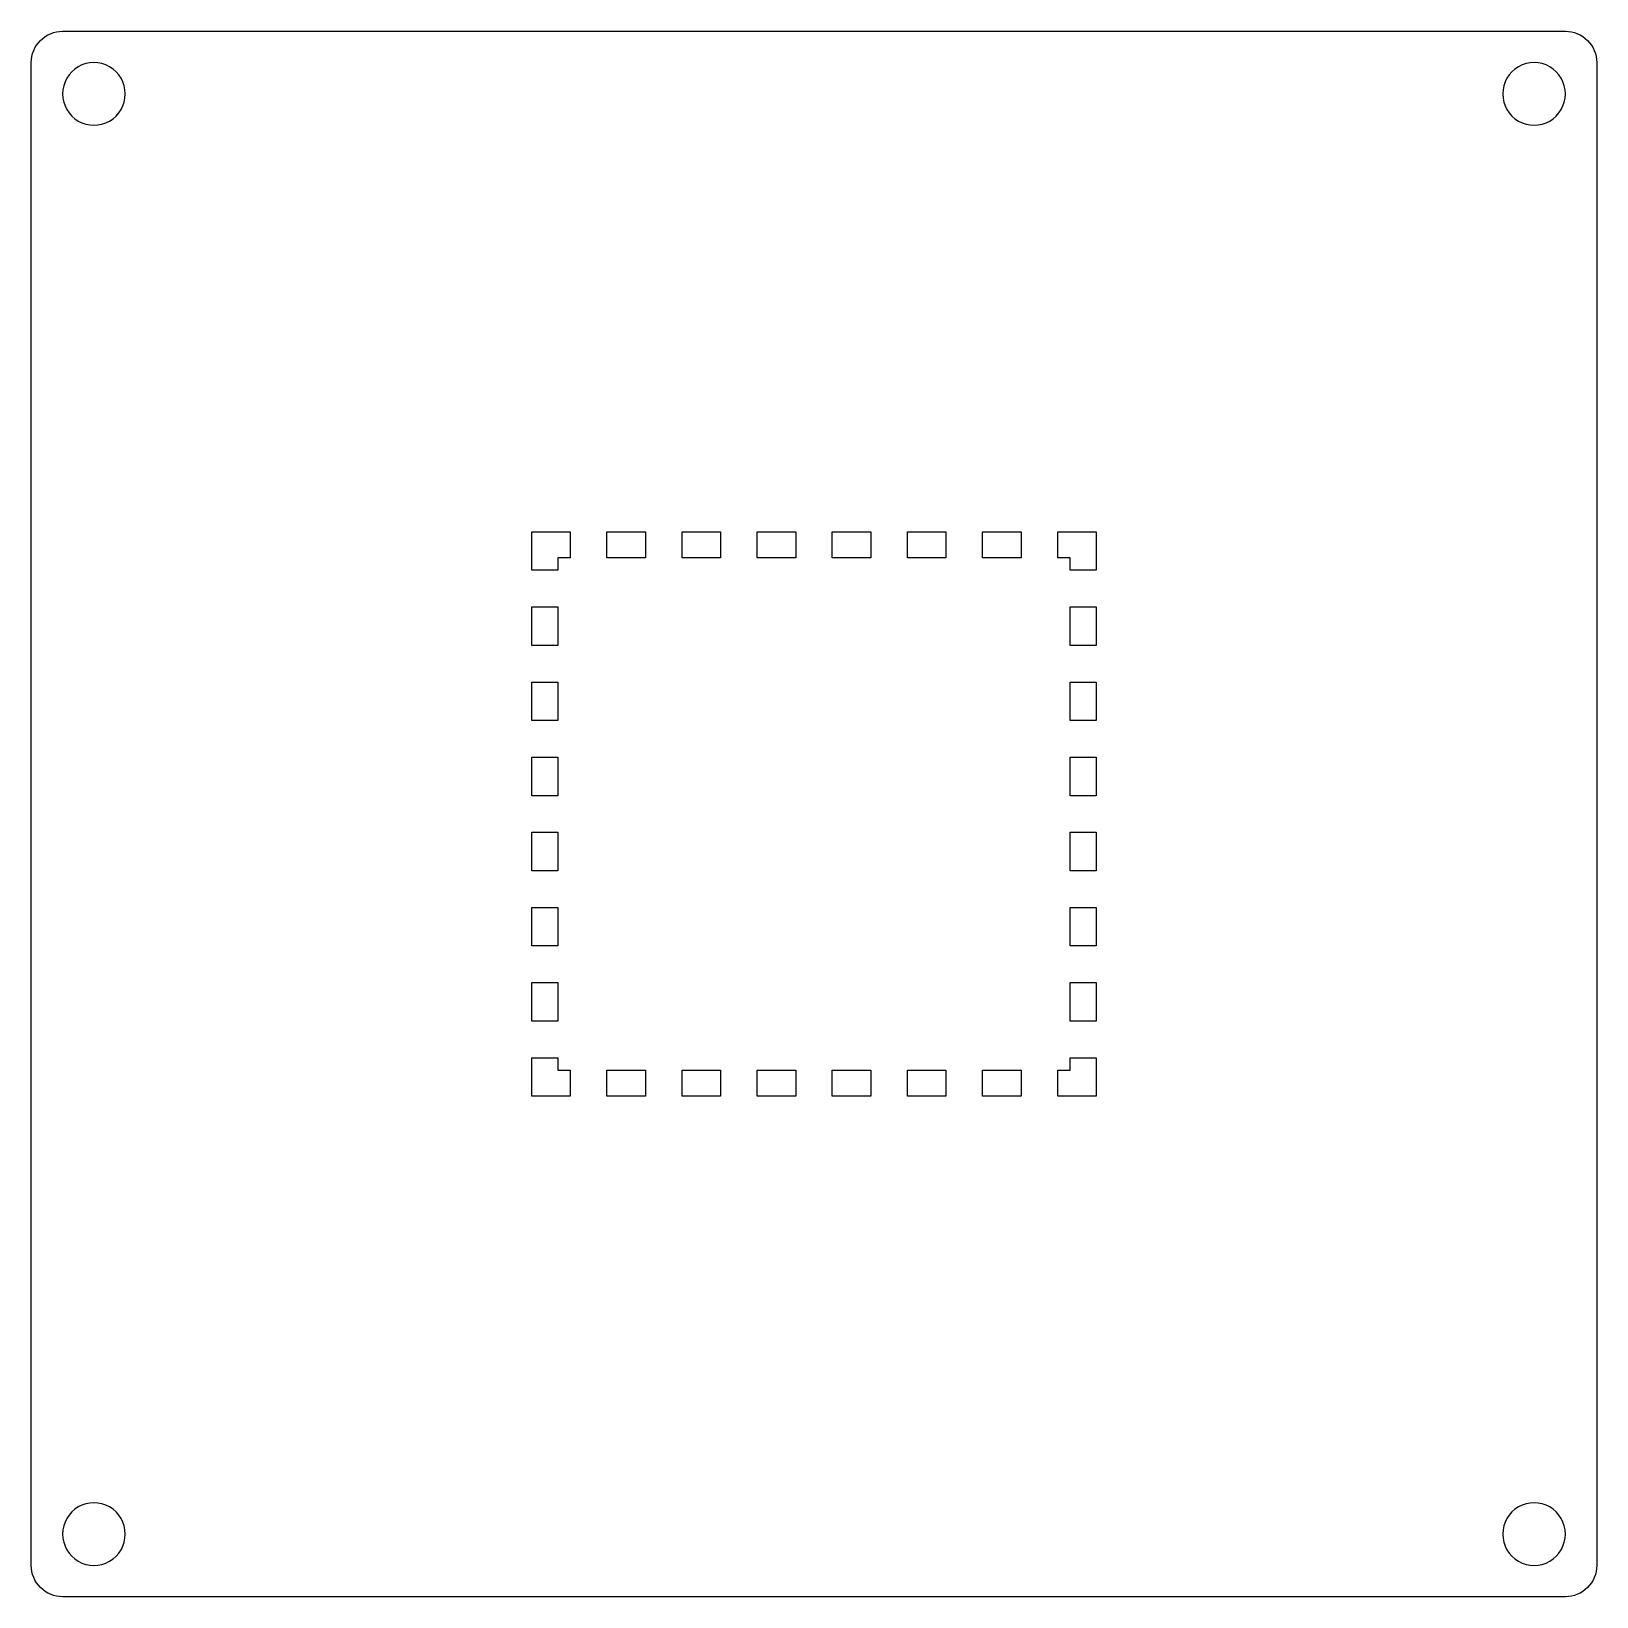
# Model space of a CAD drawing. Extents: x 0 to 250, y 0 to 250.
import ezdxf

# ---------------------------------------------------------------- set-up
doc = ezdxf.new("R2010")
doc.units = 0
doc.layers.get('0').update_dxf_attribs({"linetype": 'CONTINUOUS'})

msp = doc.modelspace()

# ---------------------------------------------------------------- linework, layer by layer
at = {"color": 7}
for points in [[(15.0127, 240.012704)], [(245.012699, 240.012704)], [(79.937703, 165.937708), (79.937703, 170.087705), (84.0877, 170.087705), (86.087701, 170.087705), (86.087701, 165.937708), (84.0877, 165.937708), (84.0877, 163.937707), (79.937703, 163.937707)], [(91.937702, 170.087705), (98.087701, 170.087705), (98.087701, 165.937708), (91.937702, 165.937708)], [(103.937702, 170.087705), (110.087701, 170.087705), (110.087701, 165.937708), (103.937702, 165.937708)], [(115.937702, 170.087705), (122.087701, 170.087705), (122.087701, 165.937708), (115.937702, 165.937708)], [(127.937702, 170.087705), (134.087701, 170.087705), (134.087701, 165.937708), (127.937702, 165.937708)], [(139.937702, 170.087705), (146.0877, 170.087705), (146.0877, 165.937708), (139.937702, 165.937708)], [(151.937701, 170.087705), (158.0877, 170.087705), (158.0877, 165.937708), (151.937701, 165.937708)], [(163.937701, 170.087705), (170.0877, 170.087705), (170.0877, 165.937708), (170.0877, 163.937707), (165.9377, 163.937707), (165.9377, 165.937708), (163.937701, 165.937708)], [(84.0877, 158.087706), (84.0877, 151.937707), (79.937703, 151.937707), (79.937703, 158.087706)], [(165.9377, 158.087706), (170.0877, 158.087706), (170.0877, 151.937707), (165.9377, 151.937707)], [(84.0877, 146.087706), (84.0877, 139.937707), (79.937703, 139.937707), (79.937703, 146.087706)], [(165.9377, 146.087706), (170.0877, 146.087706), (170.0877, 139.937707), (165.9377, 139.937707)], [(84.0877, 134.087706), (84.0877, 127.937707), (79.937703, 127.937707), (79.937703, 134.087706)], [(165.9377, 134.087706), (170.0877, 134.087706), (170.0877, 127.937707), (165.9377, 127.937707)], [(84.0877, 122.087706), (84.0877, 115.937707), (79.937703, 115.937707), (79.937703, 122.087706)], [(165.9377, 122.087706), (170.0877, 122.087706), (170.0877, 115.937707), (165.9377, 115.937707)], [(84.0877, 110.087706), (84.0877, 103.937708), (79.937703, 103.937708), (79.937703, 110.087706)], [(165.9377, 110.087706), (170.0877, 110.087706), (170.0877, 103.937708), (165.9377, 103.937708)], [(84.0877, 98.087707), (84.0877, 91.937708), (79.937703, 91.937708), (79.937703, 98.087707)], [(165.9377, 98.087707), (170.0877, 98.087707), (170.0877, 91.937708), (165.9377, 91.937708)], [(84.0877, 79.937708), (79.937703, 79.937708), (79.937703, 86.087707), (84.0877, 86.087707), (84.0877, 84.087705), (86.087701, 84.087705), (86.087701, 79.937708)], [(170.0877, 84.087705), (170.0877, 79.937708), (163.937701, 79.937708), (163.937701, 84.087705), (165.9377, 84.087705), (165.9377, 86.087707), (170.0877, 86.087707)], [(98.087701, 84.087705), (98.087701, 79.937708), (91.937702, 79.937708), (91.937702, 84.087705)], [(110.087701, 84.087705), (110.087701, 79.937708), (103.937702, 79.937708), (103.937702, 84.087705)], [(122.087701, 84.087705), (122.087701, 79.937708), (115.937702, 79.937708), (115.937702, 84.087705)], [(134.087701, 84.087705), (134.087701, 79.937708), (127.937702, 79.937708), (127.937702, 84.087705)], [(146.0877, 84.087705), (146.0877, 79.937708), (139.937702, 79.937708), (139.937702, 84.087705)], [(158.0877, 84.087705), (158.0877, 79.937708), (151.937701, 79.937708), (151.937701, 84.087705)], [(15.0127, 10.012706)], [(245.012699, 10.012706)], [(245.012699, 0.0127)]]:
    msp.add_lwpolyline(points, close=True, dxfattribs=at)
msp.add_lwpolyline([(245.012699, 0.0127), (5.0127, 0.0127)], dxfattribs=at)
for points in [[(1.477166, 248.548239), (2.414848, 249.485921), (3.686617, 250.012705), (5.0127, 250.012705)], [(5.0127, 250.012705), (5.0127, 250.012705), (245.012699, 250.012705), (245.012699, 250.012705)], [(245.012699, 250.012705), (246.338782, 250.012705), (247.610552, 249.485921), (248.548234, 248.548239)], [(0.0127, 245.012705), (0.0127, 246.338787), (0.539484, 247.610557), (1.477166, 248.548239)], [(248.548234, 248.548239), (249.485916, 247.610557), (250.0127, 246.338787), (250.0127, 245.012705)], [(0.0127, 5.012716), (0.0127, 5.012716), (0.0127, 245.012705), (0.0127, 245.012705)], [(12.513032, 244.34379), (10.965858, 245.237209), (9.059542, 245.237209), (7.512368, 244.34379)], [(242.513514, 244.345179), (240.966095, 245.238969), (239.059306, 245.238969), (237.511887, 244.345179)], [(250.0127, 245.012705), (250.0127, 245.012705), (250.0127, 5.012716), (250.0127, 5.012716)], [(7.512368, 244.34379), (5.965194, 243.45037), (5.012289, 241.799306), (5.0127, 240.012704)], [(15.0127, 240.012704), (15.013111, 241.799306), (14.060206, 243.45037), (12.513032, 244.34379)], [(237.511887, 244.345179), (235.964468, 243.451389), (235.011694, 241.799703), (235.012701, 240.012704)], [(245.012699, 240.012704), (245.013706, 241.799703), (244.060932, 243.451389), (242.513514, 244.345179)], [(5.0127, 240.012704), (5.012289, 238.226102), (5.965194, 236.575038), (7.512368, 235.681619)], [(12.513032, 235.681619), (14.060206, 236.575038), (15.013111, 238.226102), (15.0127, 240.012704)], [(235.012701, 240.012704), (235.011694, 238.225705), (235.964468, 236.57402), (237.511887, 235.680229)], [(242.513514, 235.680229), (244.060932, 236.57402), (245.013706, 238.225705), (245.012699, 240.012704)], [(7.512368, 235.681619), (9.059542, 234.788199), (10.965858, 234.788199), (12.513032, 235.681619)], [(237.511887, 235.680229), (239.059306, 234.786439), (240.966095, 234.786439), (242.513514, 235.680229)], [(12.513032, 14.343792), (10.965858, 15.237212), (9.059542, 15.237212), (7.512368, 14.343792)], [(242.513514, 14.345181), (240.966095, 15.238971), (239.059306, 15.238971), (237.511887, 14.345181)], [(7.512368, 14.343792), (5.965194, 13.450372), (5.012289, 11.799308), (5.0127, 10.012706)], [(15.0127, 10.012706), (15.013111, 11.799308), (14.060206, 13.450372), (12.513032, 14.343792)], [(237.511887, 14.345181), (235.964468, 13.451391), (235.011694, 11.799705), (235.012701, 10.012706)], [(245.012699, 10.012706), (245.013706, 11.799705), (244.060932, 13.451391), (242.513514, 14.345181)], [(5.0127, 10.012706), (5.012289, 8.226105), (5.965194, 6.575041), (7.512368, 5.681621)], [(12.513032, 5.681621), (14.060206, 6.575041), (15.013111, 8.226105), (15.0127, 10.012706)], [(235.012701, 10.012706), (235.011694, 8.225708), (235.964468, 6.574022), (237.511887, 5.680232)], [(242.513514, 5.680232), (244.060932, 6.574022), (245.013706, 8.225708), (245.012699, 10.012706)], [(1.47716, 1.477172), (0.539478, 2.414857), (0.012696, 3.686631), (0.0127, 5.012716)], [(7.512368, 5.681621), (9.059542, 4.788201), (10.965858, 4.788201), (12.513032, 5.681621)], [(237.511887, 5.680232), (239.059306, 4.786442), (240.966095, 4.786442), (242.513514, 5.680232)], [(250.0127, 5.012716), (250.012704, 3.686631), (249.485922, 2.414857), (248.54824, 1.477172)], [(5.0127, 0.0127), (3.686615, 0.0127), (2.414843, 0.539486), (1.47716, 1.477172)], [(248.54824, 1.477172), (247.610557, 0.539486), (246.338785, 0.0127), (245.012699, 0.0127)]]:
    msp.add_open_spline(points, degree=3, dxfattribs=at)

doc.saveas('drawing.dxf')
